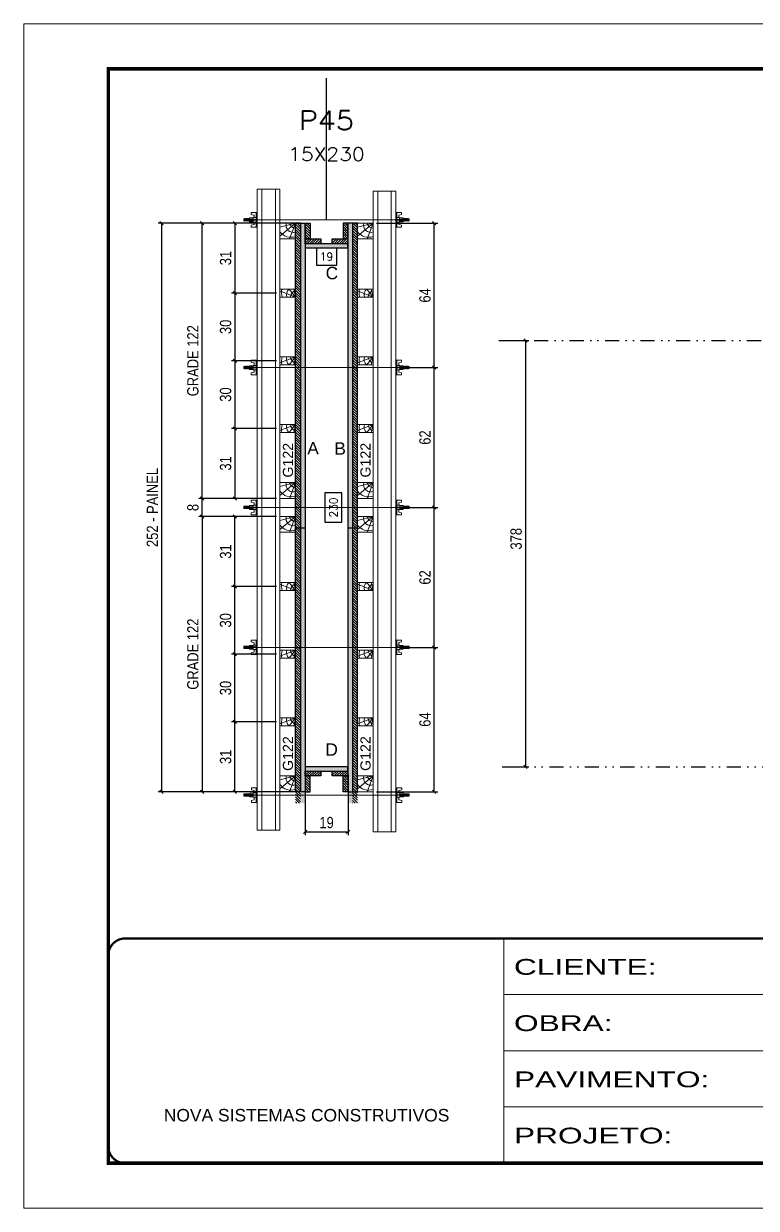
# Model space of a CAD drawing. Extents: x 2949 to 9203, y -16089 to 12527.
# Drawn here: x 2949 to 3599, y 6882 to 7932 of the extents above; entities that cross this region are included whole.
import ezdxf
from ezdxf.enums import TextEntityAlignment as Align

# ---------------------------------------------------------------- set-up
doc = ezdxf.new("R2010")
doc.units = 0
for name, pattern in [('CONTINUO', [0]), ('DASHED', [0.75, 0.5, -0.25]), ('DIVIDE2', [0.625, 0.25, -0.125, 0, -0.125, 0, -0.125]), ('HIDDEN', [0.375, 0.25, -0.125])]:
    doc.linetypes.add(name, pattern=pattern)
for name, color, linetype in [('CHAPA', 1, 'Continuous'), ('COTA', 241, 'Continuous'), ('Cota Seção (2x)', 4, 'Continuous'), ('cotas', 4, 'Continuous'), ('MEIO_PONT', 93, 'Continuous'), ('Nível', 160, 'Continuous'), ('Painéis', 200, 'Continuous'), ('SARRAFO', 251, 'Continuous'), ('Texto de Titulo', 7, 'Continuous'), ('Texto Qtd Sarr', 242, 'Continuous'), ('TEXTO_GERAL', 7, 'Continuous')]:
    doc.layers.add(name, color=color, linetype=linetype)
for name, color, linetype, lineweight in [('Folhas', 255, 'Continuous', 9), ('Hachura', 251, 'Continuous', 9), ('Madeira', 126, 'Continuous', 18), ('Perfil Metálico', 224, 'Continuous', 18), ('SARRAFO DE PRESSAO', 251, 'DASHED', 9), ('Texto Seção', 7, 'Continuous', 15)]:
    doc.layers.add(name, color=color, linetype=linetype, lineweight=lineweight)
doc.styles.add('ARIAL', font='arial.ttf')
doc.styles.add('COTA TECNICA', font='techl___.ttf', dxfattribs={"height": 10})
doc.styles.add('COTA TECNICA 2X', font='techl___.ttf', dxfattribs={"height": 10})
doc.styles.add('ROMANS', font='romans.shx')
doc.styles.add('SANSSERIF', font='sas_____.pfb')
doc.styles.add('Tecnologia', font='')
doc.styles.get('Tecnologia').set_extended_font_data('Forgotten Futurist')
doc.dimstyles.new('PAINEL', dxfattribs={"dimtxt": 10, "dimasz": 3, "dimexe": 3, "dimexo": 3, "dimgap": 3, "dimtad": 1, "dimdec": 1, "dimzin": 12, "dimdsep": 46, "dimtxsty": 'COTA TECNICA', "dimblk1": 'OBLIQUE', "dimblk2": 'OBLIQUE', "dimsah": 1, "dimcen": 0.9, "dimclrd": 4, "dimclre": 4, "dimclrt": 240, "dimadec": 1, "dimazin": 3, "dimtfac": 1, "dimtdec": 1, "dimtmove": 0, "dimatfit": 3, "dimfxl": 1, "dimtolj": 1, "dimtzin": 12, "dimarcsym": 0})
doc.dimstyles.new('SECAO PILAR', dxfattribs={"dimtxt": 10, "dimasz": 3, "dimexe": 3, "dimexo": 3, "dimgap": 3, "dimtad": 1, "dimdec": 1, "dimlfac": 0.5, "dimzin": 12, "dimdsep": 46, "dimtxsty": 'COTA TECNICA 2X', "dimblk1": 'OBLIQUE', "dimblk2": 'OBLIQUE', "dimsah": 1, "dimcen": 0.9, "dimclrd": 256, "dimclre": 256, "dimclrt": 256, "dimadec": 1, "dimazin": 3, "dimtfac": 1, "dimtdec": 1, "dimtmove": 0, "dimatfit": 3, "dimfxl": 1, "dimtolj": 1, "dimtzin": 12, "dimarcsym": 0})
doc.dimstyles.new('SECÇÃO 2', dxfattribs={"dimtxt": 7, "dimasz": 6, "dimexe": 0.18, "dimexo": 2, "dimgap": -4, "dimtad": 3, "dimdec": 1, "dimlfac": 0.5, "dimzin": 12, "dimdsep": 46, "dimtxsty": 'ROMANS', "dimblk": 'ARCHTICK', "dimcen": 0.09, "dimse1": 1, "dimse2": 1, "dimsd1": 1, "dimsd2": 1, "dimclrd": 180, "dimclre": 5, "dimclrt": 1, "dimadec": 0, "dimazin": 3, "dimtfac": 1, "dimtdec": 1, "dimtofl": 0, "dimtmove": 0, "dimatfit": 3, "dimldrblk": 'ARCHTICK', "dimfxl": 1, "dimtolj": 1, "dimtzin": 0, "dimarcsym": 0})
pattern_1 = [(135, (-19692.8203, 16879.609), (-1.12253202, -1.12253202), [])]
pattern_2 = [(135, (-19701.2203, 16744.5892), (-1.12253202, -1.12253202), [])]

# ---------------------------------------------------------------- blocks, each defined once
blk = doc.blocks.new('9999999999')
at = {"color": 30, "linetype": 'CONTINUO'}
for p, q in [((98564.6, 34230.2), (98564.6, 34429.4)), ((98564.6, 34379.6), (99584, 34379.6)), ((98564.6, 34329.8), (99488, 34329.8)), ((98564.6, 34280), (99488, 34280))]:
    blk.add_line(p, q, dxfattribs=at)
at = {"color": 30, "linetype": 'CONTINUO', "const_width": 2}
blk.add_lwpolyline([(99584, 34230.2), (99584, 34414.4, 0.414214), (99569, 34429.4), (98229, 34429.4, 0.414214), (98214, 34414.4), (98214, 34245.2, 0.414214), (98229, 34230.2), (99584, 34230.2)], format="xyb", dxfattribs=at)
at = {"layer": 'Folhas'}
blk.add_lwpolyline([(98139, 34190.2), (99624, 34190.2), (99624, 35240.2), (98139, 35240.2)], close=True, dxfattribs=at)
at = {"layer": 'Folhas', "color": 30, "const_width": 3}
blk.add_lwpolyline([(98214, 34230.2), (99584, 34230.2), (99584, 35200.2), (98214, 35200.2)], close=True, dxfattribs=at)
at = {"color": 7, "linetype": 'Continuous', "ltscale": 5, "style": 'ARIAL'}
blk.add_text('NOVA SISTEMAS CONSTRUTIVOS', height=11.059, dxfattribs=at).set_placement((98263.2, 34267.2))
at = {"layer": 'Folhas', "color": 7, "style": 'Tecnologia', "width": 1.5}
for s, p in [('CLIENTE:', (98573.7, 34397.2)), ('OBRA:', (98573.7, 34347.3)), ('PAVIMENTO:', (98573.7, 34297.5)), ('PROJETO:', (98573.7, 34247.7))]:
    blk.add_text(s, height=14, dxfattribs=at).set_placement(p)
blk = doc.blocks.new('titulo1')
at = {"layer": 'Defpoints', "color": 252, "linetype": 'HIDDEN', "ltscale": 2}
blk.add_line((0, 0), (0, 125), dxfattribs=at)
at = {"layer": 'Defpoints', "style": 'ROMANS', "oblique": 15}
blk.add_attdef('FOLHA', text='', height=10, dxfattribs=at).set_placement((0, 15.6), align=Align.MIDDLE_CENTER)
at = {"layer": 'Texto Qtd Sarr', "color": 3, "style": 'ROMANS', "oblique": 15}
for tag, height, p in [('TITULO', 17, (0, 71.4)), ('SEÇÃO', 12, (0, 41.5))]:
    blk.add_attdef(tag, text='', height=height, dxfattribs=at).set_placement(p, align=Align.MIDDLE_CENTER)
blk = doc.blocks.new('*D485')
at = {"layer": 'Cota Seção (2x)', "color": 180, "lineweight": -2, "transparency": 16777216}
for p, q in [((3226.6, 7733.5), (3208.6, 7733.5)), ((3208.6, 7733.5), (3208.6, 7718.5)), ((3226.6, 7718.5), (3226.6, 7733.5)), ((3208.6, 7718.5), (3226.6, 7718.5))]:
    blk.add_line(p, q, dxfattribs=at)
at = {"layer": 'Defpoints', "color": 0, "transparency": 16777216}
for p in [(3198.6, 7716.3), (3198.6, 7714.5), (3236.6, 7716.3)]:
    blk.add_point(p, dxfattribs=at)
at = {"layer": 'Cota Seção (2x)', "color": 1, "transparency": 16777216, "insert": (3217.6, 7726), "char_height": 7, "attachment_point": 5, "style": 'ROMANS'}
blk.add_mtext('\\A1;19', dxfattribs=at)
blk = doc.blocks.new('_ArchTick')
at = {"color": 0, "linetype": 'ByBlock', "const_width": 0.15}
blk.add_lwpolyline([(-0.5, -0.5), (0.5, 0.5)], dxfattribs=at)
blk = doc.blocks.new('_Oblique')
at = {"color": 0, "linetype": 'ByBlock', "lineweight": -2}
blk.add_line((-0.5, -0.5), (0.5, 0.5), dxfattribs=at)
blk = doc.blocks.new('*D497')
at = {"layer": 'COTA', "lineweight": -2, "transparency": 16777216}
for p, q in [((3194.9, 7755.7), (3068.3, 7755.7)), ((3071.3, 7755.7), (3071.3, 7251.6)), ((3194.9, 7251.6), (3068.3, 7251.6))]:
    blk.add_line(p, q, dxfattribs=at)
at = {"layer": 'Defpoints', "color": 0, "transparency": 16777216}
for p in [(3197.9, 7755.7), (3071.3, 7251.6), (3197.9, 7251.6)]:
    blk.add_point(p, dxfattribs=at)
at = {"layer": 'COTA', "lineweight": -2, "transparency": 16777216, "xscale": 3, "yscale": 3, "zscale": 3}
for p, rotation in [((3071.3, 7755.7), 90), ((3071.3, 7251.6), 270)]:
    blk.add_blockref('_Oblique', p, dxfattribs=dict(at, rotation=rotation))
at = {"layer": 'COTA', "transparency": 16777216, "insert": (3063.2, 7503.6), "char_height": 10, "attachment_point": 5, "rotation": 90, "style": 'COTA TECNICA 2X'}
blk.add_mtext('\\A1;252 - PAINEL', dxfattribs=at)
blk = doc.blocks.new('C')
at = {"layer": 'Hachura', "color": 0}
for p, q in [((0, 3.22), (0, -3.22)), ((0.45, 3.22), (0, 3.22)), ((0.46, 3.16), (0, 3.16)), ((0.46, 3.05), (0, 3.05)), ((0.46, 2.88), (0, 2.88)), ((0, 2.75), (0, -1.16)), ((0.46, 2.65), (0, 2.65)), ((0.46, 2.23), (0, 2.23)), ((0.46, 1.51), (0, 1.51)), ((0.39, 0.49), (0.17, 0.49)), ((0.45, -3.23), (0.45, 3.22)), ((0.45, 3.22), (2.58, 3.22)), ((1.74, 0.97), (0.45, 0.97)), ((1.45, 0.1), (0.45, 0.1)), ((1.35, 1.94), (1.35, 0.96)), ((2.58, 2.39), (1.47, 2.09)), ((1.74, -0.97), (1.74, 0.97)), ((1.74, 0.97), (1.74, 0.84)), ((1.74, 0.97), (1.74, 0.84)), ((1.74, 0.84), (3.35, 0.84)), ((3.35, 0.45), (1.74, 0.45)), ((2.58, 3.22), (2.58, 2.39)), ((3.32, 0.84), (3.32, -0.84)), ((3.35, 0.84), (3.35, -0.84)), ((3.68, 0.45), (3.35, 0.45)), ((3.84, -0.52), (3.35, 0.45)), ((3.35, 0.06), (3.67, -0.57)), ((3.68, 0.45), (4.16, -0.52)), ((3.72, 0.5), (4.25, -0.57)), ((4.37, -0.55), (3.83, 0.53)), ((4.15, 0.45), (3.93, 0.45)), ((4.42, -0.52), (3.93, 0.45)), ((4.15, 0.45), (4.26, 0.45)), ((4.26, 0.45), (4.74, -0.52)), ((4.3, 0.5), (4.83, -0.57)), ((4.95, -0.55), (4.41, 0.53)), ((4.51, 0.45), (4.84, 0.45)), ((5, -0.52), (4.51, 0.45)), ((4.84, 0.45), (5.32, -0.52)), ((4.88, 0.5), (5.41, -0.57)), ((5.53, -0.55), (4.99, 0.53)), ((5.58, -0.52), (5.09, 0.45)), ((5.42, 0.45), (5.09, 0.45)), ((5.58, -0.52), (5.09, 0.45)), ((5.42, 0.45), (5.74, -0.19)), ((5.46, 0.5), (5.74, -0.07)), ((5.74, 0.19), (5.57, 0.53)), ((5.74, 0.32), (5.68, 0.45)), ((5.68, 0.45), (5.74, 0.45)), ((5.74, 0.45), (5.9, 0.29)), ((5.74, 0.45), (5.74, -0.52)), ((5.9, -0.36), (5.9, 0.29)), ((0.45, 0), (0, 0)), ((0.46, -1.52), (0, -1.52)), ((0.46, -2.23), (0, -2.23)), ((0.46, -2.65), (0, -2.65)), ((0.46, -2.88), (0, -2.88)), ((0.46, -3.05), (0, -3.05)), ((0.46, -3.16), (0, -3.16)), ((0, -3.22), (2.57, -3.22)), ((0.08, -0.48), (0.29, -0.48)), ((0.29, -0.48), (0.4, -0.48)), ((0.45, 0), (0.45, -0.97)), ((0.45, -0.16), (1.45, -0.16)), ((0.45, -0.65), (0.45, -0.32)), ((0.45, -3.23), (0.45, -0.65)), ((0.45, -0.97), (1.74, -0.97)), ((1.35, -1.94), (1.35, -0.97)), ((2.58, -2.39), (1.47, -2.1)), ((3.35, -0.32), (1.74, -0.32)), ((3.35, -0.84), (1.74, -0.84)), ((2.58, -3.23), (2.58, -2.39)), ((3.35, -0.07), (3.58, -0.52)), ((3.35, -0.52), (3.58, -0.52)), ((3.84, -0.52), (4.16, -0.52)), ((4.42, -0.52), (4.74, -0.52)), ((4.63, -0.52), (4.74, -0.52)), ((5, -0.52), (5.32, -0.52)), ((5.58, -0.52), (5.74, -0.52)), ((5.74, -0.52), (5.9, -0.36)), ((5.74, -0.52), (5.74, -0.52))]:
    blk.add_line(p, q, dxfattribs=at)
for centre, radius, start, end in [((1.52, 1.94), 0.161, 104.7436, 180), ((1.44, -0.03), 0.129, 272.695, 87.305), ((3.81, 0.39), 0.143, 25.5688, 154.4312), ((4.39, 0.39), 0.143, 25.5688, 154.4312), ((4.97, 0.39), 0.143, 25.5688, 154.4312), ((5.55, 0.39), 0.143, 25.5688, 154.4312), ((0.17, -0.37), 0.174, 221.744, 317.8592), ((1.52, -1.94), 0.161, 180, 255.2564), ((3.71, -0.4), 0.174, 222.1408, 318.256), ((4.29, -0.4), 0.174, 222.1408, 318.256), ((4.87, -0.4), 0.174, 222.1408, 318.256), ((5.45, -0.4), 0.174, 222.1408, 318.256), ((5.61, -0.4), 0.174, 317.8592, 318.256)]:
    blk.add_arc(centre, radius, start, end, dxfattribs=at)
blk = doc.blocks.new('PONTALETE')
at = {"layer": 'Madeira'}
for q in [(2.71, 7), (7, 5.76), (7, 1.74)]:
    blk.add_line((0, 0), q, dxfattribs=at)
blk.add_lwpolyline([(0, 0), (7, 0), (7, 7), (0, 7)], close=True, dxfattribs=at)
for centre, radius, start, end in [((2.04, 0.06), 6.23, 37.2818, 109.0913), ((1.09, 0.9), 3.19, 343.603, 109.9847), ((-0.21, -0.78), 3.09, 14.6322, 86.0383)]:
    blk.add_arc(centre, radius, start, end, dxfattribs=at)
blk = doc.blocks.new('MEIO PONTALETE')
at = {"layer": 'Madeira'}
for q in [(2.71, 7), (3.5, 2.88), (3.5, 0.87)]:
    blk.add_line((0, 0), q, dxfattribs=at)
blk.add_lwpolyline([(0, 0), (3.5, 0), (3.5, 7), (0, 7)], close=True, dxfattribs=at)
for centre, radius, start, end in [((2.04, 0.06), 6.23, 76.4499, 109.0913), ((1.09, 0.9), 3.19, 40.9063, 109.9847), ((-0.21, -0.78), 3.09, 14.6322, 86.0383)]:
    blk.add_arc(centre, radius, start, end, dxfattribs=at)
blk = doc.blocks.new('*D517')
at = {"layer": 'COTA', "lineweight": -2, "transparency": 16777216}
for p, q in [((3173.2, 7755.7), (3133.3, 7755.7)), ((3136.3, 7755.7), (3136.3, 7693.7)), ((3173.2, 7693.7), (3133.3, 7693.7))]:
    blk.add_line(p, q, dxfattribs=at)
at = {"layer": 'Defpoints', "color": 0, "transparency": 16777216}
for p in [(3176.2, 7755.7), (3136.3, 7693.7), (3176.2, 7693.7)]:
    blk.add_point(p, dxfattribs=at)
at = {"layer": 'COTA', "lineweight": -2, "transparency": 16777216, "xscale": 3, "yscale": 3, "zscale": 3}
for p, rotation in [((3136.3, 7755.7), 90), ((3136.3, 7693.7), 270)]:
    blk.add_blockref('_Oblique', p, dxfattribs=dict(at, rotation=rotation))
at = {"layer": 'COTA', "transparency": 16777216, "insert": (3128.1, 7724.7), "char_height": 10, "attachment_point": 5, "rotation": 90, "style": 'COTA TECNICA 2X'}
blk.add_mtext('\\A1;31', dxfattribs=at)
blk = doc.blocks.new('*D518')
at = {"layer": 'COTA', "lineweight": -2, "transparency": 16777216}
for p, q in [((3173.2, 7693.7), (3133.3, 7693.7)), ((3136.3, 7693.7), (3136.3, 7633.7)), ((3173.2, 7633.7), (3133.3, 7633.7))]:
    blk.add_line(p, q, dxfattribs=at)
at = {"layer": 'Defpoints', "color": 0, "transparency": 16777216}
for p in [(3176.2, 7693.7), (3136.3, 7633.7), (3176.2, 7633.7)]:
    blk.add_point(p, dxfattribs=at)
at = {"layer": 'COTA', "lineweight": -2, "transparency": 16777216, "xscale": 3, "yscale": 3, "zscale": 3}
for p, rotation in [((3136.3, 7693.7), 90), ((3136.3, 7633.7), 270)]:
    blk.add_blockref('_Oblique', p, dxfattribs=dict(at, rotation=rotation))
at = {"layer": 'COTA', "transparency": 16777216, "insert": (3128.1, 7663.7), "char_height": 10, "attachment_point": 5, "rotation": 90, "style": 'COTA TECNICA 2X'}
blk.add_mtext('\\A1;30', dxfattribs=at)
blk = doc.blocks.new('*D519')
at = {"layer": 'COTA', "lineweight": -2, "transparency": 16777216}
for p, q in [((3173.2, 7633.7), (3133.3, 7633.7)), ((3136.3, 7633.7), (3136.3, 7573.7)), ((3173.2, 7573.7), (3133.3, 7573.7))]:
    blk.add_line(p, q, dxfattribs=at)
at = {"layer": 'Defpoints', "color": 0, "transparency": 16777216}
for p in [(3176.2, 7633.7), (3136.3, 7573.7), (3176.2, 7573.7)]:
    blk.add_point(p, dxfattribs=at)
at = {"layer": 'COTA', "lineweight": -2, "transparency": 16777216, "xscale": 3, "yscale": 3, "zscale": 3}
for p, rotation in [((3136.3, 7633.7), 90), ((3136.3, 7573.7), 270)]:
    blk.add_blockref('_Oblique', p, dxfattribs=dict(at, rotation=rotation))
at = {"layer": 'COTA', "transparency": 16777216, "insert": (3128.1, 7603.7), "char_height": 10, "attachment_point": 5, "rotation": 90, "style": 'COTA TECNICA 2X'}
blk.add_mtext('\\A1;30', dxfattribs=at)
blk = doc.blocks.new('*D520')
at = {"layer": 'COTA', "lineweight": -2, "transparency": 16777216}
for p, q in [((3173.2, 7573.7), (3133.3, 7573.7)), ((3136.3, 7573.7), (3136.3, 7511.7)), ((3173.2, 7511.7), (3133.3, 7511.7))]:
    blk.add_line(p, q, dxfattribs=at)
at = {"layer": 'Defpoints', "color": 0, "transparency": 16777216}
for p in [(3176.2, 7573.7), (3136.3, 7511.7), (3176.2, 7511.7)]:
    blk.add_point(p, dxfattribs=at)
at = {"layer": 'COTA', "lineweight": -2, "transparency": 16777216, "xscale": 3, "yscale": 3, "zscale": 3}
for p, rotation in [((3136.3, 7573.7), 90), ((3136.3, 7511.7), 270)]:
    blk.add_blockref('_Oblique', p, dxfattribs=dict(at, rotation=rotation))
at = {"layer": 'COTA', "transparency": 16777216, "insert": (3128.1, 7542.7), "char_height": 10, "attachment_point": 5, "rotation": 90, "style": 'COTA TECNICA 2X'}
blk.add_mtext('\\A1;31', dxfattribs=at)
blk = doc.blocks.new('*D521')
at = {"layer": 'COTA', "lineweight": -2, "transparency": 16777216}
for p, q in [((3173.2, 7755.7), (3104.2, 7755.7)), ((3107.2, 7511.7), (3107.2, 7755.7)), ((3173.2, 7511.7), (3104.2, 7511.7))]:
    blk.add_line(p, q, dxfattribs=at)
at = {"layer": 'Defpoints', "color": 0, "transparency": 16777216}
for p in [(3107.2, 7755.7), (3176.2, 7755.7), (3176.2, 7511.7)]:
    blk.add_point(p, dxfattribs=at)
at = {"layer": 'COTA', "lineweight": -2, "transparency": 16777216, "xscale": 3, "yscale": 3, "zscale": 3}
for p, rotation in [((3107.2, 7755.7), 90), ((3107.2, 7511.7), 270)]:
    blk.add_blockref('_Oblique', p, dxfattribs=dict(at, rotation=rotation))
at = {"layer": 'COTA', "transparency": 16777216, "insert": (3099.1, 7633.7), "char_height": 10, "attachment_point": 5, "rotation": 90, "style": 'COTA TECNICA 2X'}
blk.add_mtext('\\A1;GRADE 122', dxfattribs=at)
blk = doc.blocks.new('*D498')
at = {"layer": 'COTA', "lineweight": -2, "transparency": 16777216}
for p, q in [((3173.2, 7313.6), (3133.3, 7313.6)), ((3136.3, 7251.6), (3136.3, 7313.6)), ((3173.2, 7251.6), (3133.3, 7251.6))]:
    blk.add_line(p, q, dxfattribs=at)
at = {"layer": 'Defpoints', "color": 0, "transparency": 16777216}
for p in [(3136.3, 7313.6), (3176.2, 7313.6), (3176.2, 7251.6)]:
    blk.add_point(p, dxfattribs=at)
at = {"layer": 'COTA', "lineweight": -2, "transparency": 16777216, "xscale": 3, "yscale": 3, "zscale": 3}
for p, rotation in [((3136.3, 7313.6), 90), ((3136.3, 7251.6), 270)]:
    blk.add_blockref('_Oblique', p, dxfattribs=dict(at, rotation=rotation))
at = {"layer": 'COTA', "transparency": 16777216, "insert": (3128.1, 7282.6), "char_height": 10, "attachment_point": 5, "rotation": 90, "style": 'COTA TECNICA 2X'}
blk.add_mtext('\\A1;31', dxfattribs=at)
blk = doc.blocks.new('*D499')
at = {"layer": 'COTA', "lineweight": -2, "transparency": 16777216}
for p, q in [((3173.2, 7373.6), (3133.3, 7373.6)), ((3136.3, 7313.6), (3136.3, 7373.6)), ((3173.2, 7313.6), (3133.3, 7313.6))]:
    blk.add_line(p, q, dxfattribs=at)
at = {"layer": 'Defpoints', "color": 0, "transparency": 16777216}
for p in [(3136.3, 7373.6), (3176.2, 7373.6), (3176.2, 7313.6)]:
    blk.add_point(p, dxfattribs=at)
at = {"layer": 'COTA', "lineweight": -2, "transparency": 16777216, "xscale": 3, "yscale": 3, "zscale": 3}
for p, rotation in [((3136.3, 7373.6), 90), ((3136.3, 7313.6), 270)]:
    blk.add_blockref('_Oblique', p, dxfattribs=dict(at, rotation=rotation))
at = {"layer": 'COTA', "transparency": 16777216, "insert": (3128.1, 7343.6), "char_height": 10, "attachment_point": 5, "rotation": 90, "style": 'COTA TECNICA 2X'}
blk.add_mtext('\\A1;30', dxfattribs=at)
blk = doc.blocks.new('*D500')
at = {"layer": 'COTA', "lineweight": -2, "transparency": 16777216}
for p, q in [((3173.2, 7433.6), (3133.3, 7433.6)), ((3136.3, 7373.6), (3136.3, 7433.6)), ((3173.2, 7373.6), (3133.3, 7373.6))]:
    blk.add_line(p, q, dxfattribs=at)
at = {"layer": 'Defpoints', "color": 0, "transparency": 16777216}
for p in [(3136.3, 7433.6), (3176.2, 7433.6), (3176.2, 7373.6)]:
    blk.add_point(p, dxfattribs=at)
at = {"layer": 'COTA', "lineweight": -2, "transparency": 16777216, "xscale": 3, "yscale": 3, "zscale": 3}
for p, rotation in [((3136.3, 7433.6), 90), ((3136.3, 7373.6), 270)]:
    blk.add_blockref('_Oblique', p, dxfattribs=dict(at, rotation=rotation))
at = {"layer": 'COTA', "transparency": 16777216, "insert": (3128.1, 7403.6), "char_height": 10, "attachment_point": 5, "rotation": 90, "style": 'COTA TECNICA 2X'}
blk.add_mtext('\\A1;30', dxfattribs=at)
blk = doc.blocks.new('*D501')
at = {"layer": 'COTA', "lineweight": -2, "transparency": 16777216}
for p, q in [((3173.2, 7495.6), (3133.3, 7495.6)), ((3136.3, 7433.6), (3136.3, 7495.6)), ((3173.2, 7433.6), (3133.3, 7433.6))]:
    blk.add_line(p, q, dxfattribs=at)
at = {"layer": 'Defpoints', "color": 0, "transparency": 16777216}
for p in [(3136.3, 7495.6), (3176.2, 7495.6), (3176.2, 7433.6)]:
    blk.add_point(p, dxfattribs=at)
at = {"layer": 'COTA', "lineweight": -2, "transparency": 16777216, "xscale": 3, "yscale": 3, "zscale": 3}
for p, rotation in [((3136.3, 7495.6), 90), ((3136.3, 7433.6), 270)]:
    blk.add_blockref('_Oblique', p, dxfattribs=dict(at, rotation=rotation))
at = {"layer": 'COTA', "transparency": 16777216, "insert": (3128.1, 7464.6), "char_height": 10, "attachment_point": 5, "rotation": 90, "style": 'COTA TECNICA 2X'}
blk.add_mtext('\\A1;31', dxfattribs=at)
blk = doc.blocks.new('*D502')
at = {"layer": 'COTA', "lineweight": -2, "transparency": 16777216}
for p, q in [((3173.2, 7495.6), (3104.2, 7495.6)), ((3107.2, 7495.6), (3107.2, 7251.6)), ((3173.2, 7251.6), (3104.2, 7251.6))]:
    blk.add_line(p, q, dxfattribs=at)
at = {"layer": 'Defpoints', "color": 0, "transparency": 16777216}
for p in [(3176.2, 7495.6), (3107.2, 7251.6), (3176.2, 7251.6)]:
    blk.add_point(p, dxfattribs=at)
at = {"layer": 'COTA', "lineweight": -2, "transparency": 16777216, "xscale": 3, "yscale": 3, "zscale": 3}
for p, rotation in [((3107.2, 7495.6), 90), ((3107.2, 7251.6), 270)]:
    blk.add_blockref('_Oblique', p, dxfattribs=dict(at, rotation=rotation))
at = {"layer": 'COTA', "transparency": 16777216, "insert": (3099.1, 7373.6), "char_height": 10, "attachment_point": 5, "rotation": 90, "style": 'COTA TECNICA 2X'}
blk.add_mtext('\\A1;GRADE 122', dxfattribs=at)
blk = doc.blocks.new('*D522')
at = {"layer": 'COTA', "lineweight": -2, "transparency": 16777216}
for p, q in [((3173.2, 7511.7), (3104.2, 7511.7)), ((3107.2, 7495.6), (3107.2, 7511.7)), ((3173.2, 7495.6), (3104.2, 7495.6))]:
    blk.add_line(p, q, dxfattribs=at)
at = {"layer": 'Defpoints', "color": 0, "transparency": 16777216}
for p in [(3107.2, 7511.7), (3176.2, 7511.7), (3176.2, 7495.6)]:
    blk.add_point(p, dxfattribs=at)
at = {"layer": 'COTA', "lineweight": -2, "transparency": 16777216, "xscale": 3, "yscale": 3, "zscale": 3}
for p, rotation in [((3107.2, 7511.7), 90), ((3107.2, 7495.6), 270)]:
    blk.add_blockref('_Oblique', p, dxfattribs=dict(at, rotation=rotation))
at = {"layer": 'COTA', "transparency": 16777216, "insert": (3099.1, 7503.6), "char_height": 10, "attachment_point": 5, "rotation": 90, "style": 'COTA TECNICA 2X'}
blk.add_mtext('\\A1;8', dxfattribs=at)
blk = doc.blocks.new('*D523')
at = {"layer": 'COTA', "lineweight": -2, "transparency": 16777216}
for p, q in [((3288.6, 7379.6), (3316.1, 7379.6)), ((3313.1, 7251.6), (3313.1, 7379.6)), ((3262, 7251.6), (3316.1, 7251.6))]:
    blk.add_line(p, q, dxfattribs=at)
at = {"layer": 'Defpoints', "color": 0, "transparency": 16777216}
for p in [(3285.6, 7379.6), (3313.1, 7379.6), (3259, 7251.6)]:
    blk.add_point(p, dxfattribs=at)
at = {"layer": 'COTA', "lineweight": -2, "transparency": 16777216, "xscale": 3, "yscale": 3, "zscale": 3}
for p, rotation in [((3313.1, 7379.6), 90), ((3313.1, 7251.6), 270)]:
    blk.add_blockref('_Oblique', p, dxfattribs=dict(at, rotation=rotation))
at = {"layer": 'COTA', "transparency": 16777216, "insert": (3304.9, 7315.6), "char_height": 10, "attachment_point": 5, "rotation": 90, "style": 'COTA TECNICA 2X'}
blk.add_mtext('\\A1;64', dxfattribs=at)
blk = doc.blocks.new('*D524')
at = {"layer": 'COTA', "lineweight": -2, "transparency": 16777216}
for p, q in [((3281.9, 7503.6), (3316.1, 7503.6)), ((3313.1, 7379.6), (3313.1, 7503.6)), ((3288.6, 7379.6), (3316.1, 7379.6))]:
    blk.add_line(p, q, dxfattribs=at)
at = {"layer": 'Defpoints', "color": 0, "transparency": 16777216}
for p in [(3278.9, 7503.6), (3313.1, 7503.6), (3285.6, 7379.6)]:
    blk.add_point(p, dxfattribs=at)
at = {"layer": 'COTA', "lineweight": -2, "transparency": 16777216, "xscale": 3, "yscale": 3, "zscale": 3}
for p, rotation in [((3313.1, 7503.6), 90), ((3313.1, 7379.6), 270)]:
    blk.add_blockref('_Oblique', p, dxfattribs=dict(at, rotation=rotation))
at = {"layer": 'COTA', "transparency": 16777216, "insert": (3304.9, 7441.6), "char_height": 10, "attachment_point": 5, "rotation": 90, "style": 'COTA TECNICA 2X'}
blk.add_mtext('\\A1;62', dxfattribs=at)
blk = doc.blocks.new('*D525')
at = {"layer": 'COTA', "lineweight": -2, "transparency": 16777216}
for p, q in [((3281.9, 7627.6), (3316.1, 7627.6)), ((3313.1, 7503.6), (3313.1, 7627.6)), ((3281.9, 7503.6), (3316.1, 7503.6))]:
    blk.add_line(p, q, dxfattribs=at)
at = {"layer": 'Defpoints', "color": 0, "transparency": 16777216}
for p in [(3278.9, 7627.6), (3313.1, 7627.6), (3278.9, 7503.6)]:
    blk.add_point(p, dxfattribs=at)
at = {"layer": 'COTA', "lineweight": -2, "transparency": 16777216, "xscale": 3, "yscale": 3, "zscale": 3}
for p, rotation in [((3313.1, 7627.6), 90), ((3313.1, 7503.6), 270)]:
    blk.add_blockref('_Oblique', p, dxfattribs=dict(at, rotation=rotation))
at = {"layer": 'COTA', "transparency": 16777216, "insert": (3304.9, 7565.6), "char_height": 10, "attachment_point": 5, "rotation": 90, "style": 'COTA TECNICA 2X'}
blk.add_mtext('\\A1;62', dxfattribs=at)
blk = doc.blocks.new('*D526')
at = {"layer": 'COTA', "lineweight": -2, "transparency": 16777216}
for p, q in [((3262, 7755.7), (3316.1, 7755.7)), ((3313.1, 7627.6), (3313.1, 7755.7)), ((3281.9, 7627.6), (3316.1, 7627.6))]:
    blk.add_line(p, q, dxfattribs=at)
at = {"layer": 'Defpoints', "color": 0, "transparency": 16777216}
for p in [(3259, 7755.7), (3313.1, 7755.7), (3278.9, 7627.6)]:
    blk.add_point(p, dxfattribs=at)
at = {"layer": 'COTA', "lineweight": -2, "transparency": 16777216, "xscale": 3, "yscale": 3, "zscale": 3}
for p, rotation in [((3313.1, 7755.7), 90), ((3313.1, 7627.6), 270)]:
    blk.add_blockref('_Oblique', p, dxfattribs=dict(at, rotation=rotation))
at = {"layer": 'COTA', "transparency": 16777216, "insert": (3304.9, 7691.6), "char_height": 10, "attachment_point": 5, "rotation": 90, "style": 'COTA TECNICA 2X'}
blk.add_mtext('\\A1;64', dxfattribs=at)
blk = doc.blocks.new('*D527')
at = {"layer": 'COTA', "lineweight": -2, "transparency": 16777216}
for p, q in [((3198.6, 7267), (3198.6, 7213.2)), ((3236.6, 7267), (3236.6, 7213.2)), ((3198.6, 7216.2), (3236.6, 7216.2))]:
    blk.add_line(p, q, dxfattribs=at)
at = {"layer": 'Defpoints', "color": 0, "transparency": 16777216}
for p in [(3198.6, 7270), (3236.6, 7270), (3236.6, 7216.2)]:
    blk.add_point(p, dxfattribs=at)
at = {"layer": 'COTA', "lineweight": -2, "transparency": 16777216, "xscale": 3, "yscale": 3, "zscale": 3, "rotation": 180}
blk.add_blockref('_Oblique', (3198.6, 7216.2), dxfattribs=at)
at = {"layer": 'COTA', "lineweight": -2, "transparency": 16777216, "xscale": 3, "yscale": 3, "zscale": 3}
blk.add_blockref('_Oblique', (3236.6, 7216.2), dxfattribs=at)
at = {"layer": 'COTA', "transparency": 16777216, "insert": (3217.6, 7224.3), "char_height": 10, "attachment_point": 5, "style": 'COTA TECNICA 2X'}
blk.add_mtext('\\A1;19', dxfattribs=at)
blk = doc.blocks.new('*D528')
at = {"layer": 'cotas', "color": 4, "linetype": 'ByBlock', "lineweight": -2, "transparency": 16777216}
for p, q in [((3373.2, 7651.7), (3396.9, 7651.7)), ((3393.9, 7651.7), (3393.9, 7273.7)), ((3373.2, 7273.7), (3396.9, 7273.7))]:
    blk.add_line(p, q, dxfattribs=at)
at = {"layer": 'Defpoints', "color": 0, "linetype": 'ByBlock', "transparency": 16777216}
for p in [(3370.2, 7651.7), (3370.2, 7273.7), (3393.9, 7273.7)]:
    blk.add_point(p, dxfattribs=at)
at = {"layer": 'cotas', "color": 4, "linetype": 'ByBlock', "lineweight": -2, "transparency": 16777216, "xscale": 3, "yscale": 3, "zscale": 3}
for p, rotation in [((3393.9, 7651.7), 90), ((3393.9, 7273.7), 270)]:
    blk.add_blockref('_Oblique', p, dxfattribs=dict(at, rotation=rotation))
at = {"layer": 'cotas', "color": 240, "linetype": 'ByBlock', "transparency": 16777216, "insert": (3385.7, 7475.9), "char_height": 10, "attachment_point": 5, "rotation": 90, "style": 'COTA TECNICA'}
blk.add_mtext('\\A1;378', dxfattribs=at)
blk = doc.blocks.new('*D2945')
at = {"layer": 'Cota Seção (2x)', "color": 180, "lineweight": -2, "transparency": 16777216}
for p, q in [((3231.2, 7516.6), (3216.2, 7516.6)), ((3216.2, 7516.6), (3216.2, 7490.6)), ((3231.2, 7490.6), (3231.2, 7516.6)), ((3216.2, 7490.6), (3231.2, 7490.6))]:
    blk.add_line(p, q, dxfattribs=at)
at = {"layer": 'Defpoints', "color": 0, "transparency": 16777216}
for p in [(3235.2, 7733.7), (3236.6, 7733.7), (3236.6, 7273.6)]:
    blk.add_point(p, dxfattribs=at)
at = {"layer": 'Cota Seção (2x)', "color": 1, "transparency": 16777216, "insert": (3223.7, 7503.6), "char_height": 7, "attachment_point": 5, "rotation": 90, "style": 'ROMANS'}
blk.add_mtext('\\A1;230', dxfattribs=at)

msp = doc.modelspace()

# ---------------------------------------------------------------- hatches: boundary and pattern name
at = {"layer": 'Hachura'}
h = msp.add_hatch(dxfattribs=at)
h.set_pattern_fill('ANSI31', color=256, scale=0.5, angle=450, style=0)
h.set_pattern_definition(pattern_2)
h.paths.add_polyline_path([(3190.19, 7755.66), (3194.59, 7755.66), (3194.59, 7241.64), (3190.19, 7241.64)])
h = msp.add_hatch(color=256, dxfattribs=at)
h.dxf.hatch_style = 1
h.paths.add_polyline_path([(3198.59, 7241.64), (3194.59, 7241.64), (3194.59, 7755.66), (3198.59, 7755.66)])
h = msp.add_hatch(dxfattribs=at)
h.set_pattern_fill('ANSI31', color=256, scale=0.5, angle=450, style=0)
h.set_pattern_definition(pattern_1)
h.paths.add_polyline_path([(3198.59, 7741.66), (3202.99, 7741.66), (3202.99, 7755.66), (3198.59, 7755.66)])
h = msp.add_hatch(dxfattribs=at)
h.set_pattern_fill('ANSI31', color=256, scale=0.5, angle=450, style=0)
h.set_pattern_definition(pattern_1)
h.paths.add_polyline_path([(3236.59, 7741.66), (3232.19, 7741.66), (3232.19, 7755.66), (3236.59, 7755.66)])
h = msp.add_hatch(color=256, dxfattribs=at)
h.dxf.hatch_style = 1
h.paths.add_polyline_path([(3236.59, 7241.64), (3240.59, 7241.64), (3240.59, 7755.66), (3236.59, 7755.66)])
h = msp.add_hatch(dxfattribs=at)
h.set_pattern_fill('ANSI31', color=256, scale=0.5, angle=450, style=0)
h.set_pattern_definition(pattern_2)
h.paths.add_polyline_path([(3244.99, 7755.66), (3240.59, 7755.66), (3240.59, 7241.64), (3244.99, 7241.64)])
h = msp.add_hatch(dxfattribs=at)
h.set_pattern_fill('ANSI31', color=256, scale=0.5, angle=540, style=0)
h.set_pattern_definition([(225, (-6290.364, -15187.751), (1.12253202, -1.12253202), [])])
h.paths.add_polyline_path([(3198.59, 7741.66), (3198.59, 7737.26), (3212.59, 7737.26), (3212.59, 7741.66)])
h = msp.add_hatch(dxfattribs=at)
h.set_pattern_fill('ANSI31', color=256, scale=0.5, angle=540, style=0)
h.set_pattern_definition([(225, (-6266.364, -15187.751), (1.12253202, -1.12253202), [])])
h.paths.add_polyline_path([(3222.59, 7741.66), (3222.59, 7737.26), (3236.59, 7737.26), (3236.59, 7741.66)])
h = msp.add_hatch(color=256, dxfattribs=at)
h.dxf.hatch_style = 1
h.paths.add_polyline_path([(3198.59, 7737.26), (3198.59, 7733.66), (3236.59, 7733.66), (3236.59, 7737.26)])
h = msp.add_hatch(color=256, dxfattribs=at)
h.dxf.hatch_style = 1
h.paths.add_polyline_path([(3198.59, 7273.64), (3198.59, 7270.04), (3236.59, 7270.04), (3236.59, 7273.64)])
h = msp.add_hatch(dxfattribs=at)
h.set_pattern_fill('ANSI31', color=256, scale=0.5, angle=540, style=0)
h.set_pattern_definition([(225, (-6290.364, -15659.3708), (1.12253202, -1.12253202), [])])
h.paths.add_polyline_path([(3198.59, 7270.04), (3198.59, 7265.64), (3212.59, 7265.64), (3212.59, 7270.04)])
h = msp.add_hatch(dxfattribs=at)
h.set_pattern_fill('ANSI31', color=256, scale=0.5, angle=540, style=0)
h.set_pattern_definition([(225, (-6266.364, -15659.3708), (1.12253202, -1.12253202), [])])
h.paths.add_polyline_path([(3222.59, 7270.04), (3222.59, 7265.64), (3236.59, 7265.64), (3236.59, 7270.04)])
h = msp.add_hatch(dxfattribs=at)
h.set_pattern_fill('ANSI31', color=256, scale=0.5, angle=450, style=0)
h.set_pattern_definition([(135, (-19692.8203, 16754.5892), (-1.12253202, -1.12253202), [])])
h.paths.add_polyline_path([(3198.59, 7265.64), (3202.99, 7265.64), (3202.99, 7251.64), (3198.59, 7251.64)])
h = msp.add_hatch(dxfattribs=at)
h.set_pattern_fill('ANSI31', color=256, scale=0.5, angle=450, style=0)
h.set_pattern_definition([(135, (-19692.8203, 16754.5892), (-1.12253202, -1.12253202), [])])
h.paths.add_polyline_path([(3236.59, 7265.64), (3232.19, 7265.64), (3232.19, 7251.64), (3236.59, 7251.64)])

# ---------------------------------------------------------------- linework, layer by layer
at = {"layer": 'CHAPA'}
for points in [[(3198.59, 7251.64), (3190.19, 7251.64), (3190.19, 7755.66), (3198.59, 7755.66)], [(3236.59, 7251.64), (3244.99, 7251.64), (3244.99, 7755.66), (3236.59, 7755.66)], [(3198.59, 7737.26), (3198.59, 7733.66), (3236.59, 7733.66), (3236.59, 7737.26)], [(3198.59, 7273.64), (3198.59, 7270.04), (3236.59, 7270.04), (3236.59, 7273.64)]]:
    msp.add_lwpolyline(points, close=True, dxfattribs=at)
at = {"layer": 'COTA', "linetype": 'ByBlock'}
for p, q in [((3194.59, 7755.66), (3194.59, 7251.64)), ((3240.59, 7755.66), (3240.59, 7251.64))]:
    msp.add_line(p, q, dxfattribs=at)
at = {"layer": 'Hachura'}
for p, q in [((3145.2, 7758.57), (3285.92, 7758.58)), ((3145.21, 7627.64), (3285.93, 7627.65)), ((3145.22, 7503.64), (3285.93, 7503.65)), ((3145.22, 7379.64), (3285.94, 7379.65)), ((3145.32, 7248.71), (3286.04, 7248.72))]:
    msp.add_line(p, q, dxfattribs=at)
at = {"layer": 'Madeira'}
for points in [[(3176.19, 7511.66), (3190.19, 7511.66), (3190.19, 7755.66), (3176.19, 7755.66)], [(3244.99, 7511.66), (3258.99, 7511.66), (3258.99, 7755.66), (3244.99, 7755.66)], [(3176.19, 7251.64), (3190.19, 7251.64), (3190.19, 7495.64), (3176.19, 7495.64)], [(3244.99, 7251.64), (3258.99, 7251.64), (3258.99, 7495.64), (3244.99, 7495.64)]]:
    msp.add_lwpolyline(points, close=True, dxfattribs=at)
at = {"layer": 'Nível', "color": 4, "linetype": 'DIVIDE2', "ltscale": 50}
for p, q in [((3370.19, 7651.72), (4380.53, 7651.72)), ((3383.69, 7273.72), (4394.03, 7273.72))]:
    msp.add_line(p, q, dxfattribs=at)
at = {"layer": 'Painéis'}
for p, q in [((3190, 7485.64), (3198.59, 7485.64)), ((3236.4, 7485.64), (3244.99, 7485.64))]:
    msp.add_line(p, q, dxfattribs=at)
at = {"layer": 'Perfil Metálico'}
for p, q in [((3156.19, 7785.71), (3156.19, 7217.71)), ((3156.19, 7785.71), (3176.19, 7785.71)), ((3160.19, 7217.71), (3160.19, 7785.71)), ((3172.19, 7217.71), (3172.19, 7785.71)), ((3176.19, 7785.71), (3176.19, 7217.71)), ((3258.99, 7784.12), (3258.99, 7216.12)), ((3258.99, 7784.12), (3278.99, 7784.12)), ((3262.99, 7216.12), (3262.99, 7784.12)), ((3274.99, 7216.12), (3274.99, 7784.12)), ((3278.99, 7784.12), (3278.99, 7216.12)), ((3156.19, 7217.71), (3176.19, 7217.71)), ((3258.99, 7216.12), (3278.99, 7216.12))]:
    msp.add_line(p, q, dxfattribs=at)
at = {"layer": 'SARRAFO'}
for points in [[(3202.99, 7755.66), (3202.99, 7741.66), (3198.59, 7741.66), (3198.59, 7755.66)], [(3202.99, 7755.66), (3202.99, 7741.66), (3198.59, 7741.66), (3198.59, 7755.66)], [(3232.19, 7755.66), (3232.19, 7741.66), (3236.59, 7741.66), (3236.59, 7755.66)], [(3232.19, 7755.66), (3232.19, 7741.66), (3236.59, 7741.66), (3236.59, 7755.66)], [(3212.59, 7737.26), (3198.59, 7737.26), (3198.59, 7741.66), (3212.59, 7741.66)], [(3212.59, 7737.26), (3198.59, 7737.26), (3198.59, 7741.66), (3212.59, 7741.66)], [(3236.59, 7737.26), (3222.59, 7737.26), (3222.59, 7741.66), (3236.59, 7741.66)], [(3236.59, 7737.26), (3222.59, 7737.26), (3222.59, 7741.66), (3236.59, 7741.66)], [(3212.59, 7265.64), (3198.59, 7265.64), (3198.59, 7270.04), (3212.59, 7270.04)], [(3212.59, 7265.64), (3198.59, 7265.64), (3198.59, 7270.04), (3212.59, 7270.04)], [(3236.59, 7265.64), (3222.59, 7265.64), (3222.59, 7270.04), (3236.59, 7270.04)], [(3236.59, 7265.64), (3222.59, 7265.64), (3222.59, 7270.04), (3236.59, 7270.04)], [(3202.99, 7251.64), (3202.99, 7265.64), (3198.59, 7265.64), (3198.59, 7251.64)], [(3202.99, 7251.64), (3202.99, 7265.64), (3198.59, 7265.64), (3198.59, 7251.64)], [(3232.19, 7251.64), (3232.19, 7265.64), (3236.59, 7265.64), (3236.59, 7251.64)], [(3232.19, 7251.64), (3232.19, 7265.64), (3236.59, 7265.64), (3236.59, 7251.64)]]:
    msp.add_lwpolyline(points, close=True, dxfattribs=at)

# ---------------------------------------------------------------- block references
at = {"layer": 'Hachura', "linetype": 'Continuous', "yscale": 2, "zscale": 2, "rotation": 180}
for p, xscale in [((3156, 7758.57), 2), ((3278.92, 7758.57), -2), ((3156.01, 7627.64), 2), ((3278.93, 7627.64), -2), ((3156.02, 7503.64), 2), ((3278.93, 7503.64), -2), ((3156.02, 7379.64), 2), ((3278.94, 7379.64), -2), ((3156.12, 7248.71), 2), ((3279.04, 7248.71), -2)]:
    msp.add_blockref('C', p, dxfattribs=dict(at, xscale=xscale))
at = {"layer": 'MEIO_PONT'}
for name, p, xscale, yscale, zscale, rotation in [('PONTALETE', (3190.19, 7755.66), 2, 2, 2, 180), ('PONTALETE', (3258.99, 7755.66), 2, 2, 2, 180), ('MEIO PONTALETE', (3190.19, 7690.16), 1.999999997962732, 1.999999997962732, 1.999999997962732, 90), ('MEIO PONTALETE', (3258.99, 7690.16), 1.999999997962732, 1.999999997962732, 1.999999997962732, 90), ('MEIO PONTALETE', (3190.19, 7637.16), -1.999999997962732, 1.999999997962732, 1.999999997962732, 90), ('MEIO PONTALETE', (3258.99, 7637.16), -1.999999997962732, 1.999999997962732, 1.999999997962732, 90), ('MEIO PONTALETE', (3190.19, 7577.16), -1.999999997962732, 1.999999997962732, 1.999999997962732, 90), ('MEIO PONTALETE', (3258.99, 7577.16), -1.999999997962732, 1.999999997962732, 1.999999997962732, 90), ('PONTALETE', (3190.19, 7525.66), 2, 2, 2, 180), ('PONTALETE', (3258.99, 7525.66), 2, 2, 2, 180), ('PONTALETE', (3190.19, 7495.64), 2, 2, 2, 180), ('PONTALETE', (3258.99, 7495.64), 2, 2, 2, 180), ('MEIO PONTALETE', (3190.19, 7430.14), 1.999999997962732, 1.999999997962732, 1.999999997962732, 90), ('MEIO PONTALETE', (3258.99, 7430.14), 1.999999997962732, 1.999999997962732, 1.999999997962732, 90), ('MEIO PONTALETE', (3190.19, 7377.14), -1.999999997962732, 1.999999997962732, 1.999999997962732, 90), ('MEIO PONTALETE', (3258.99, 7377.14), -1.999999997962732, 1.999999997962732, 1.999999997962732, 90), ('MEIO PONTALETE', (3190.19, 7317.14), -1.999999997962732, 1.999999997962732, 1.999999997962732, 90), ('MEIO PONTALETE', (3258.99, 7317.14), -1.999999997962732, 1.999999997962732, 1.999999997962732, 90), ('PONTALETE', (3190.19, 7265.64), 2, 2, 2, 180), ('PONTALETE', (3258.99, 7265.64), 2, 2, 2, 180)]:
    msp.add_blockref(name, p, dxfattribs=dict(at, xscale=xscale, yscale=yscale, zscale=zscale, rotation=rotation))
at = {"layer": 'SARRAFO DE PRESSAO', "color": 6, "linetype": 'ByBlock'}
msp.add_blockref('9999999999', (-95189.94, -27307.77), dxfattribs=at)
at = {"layer": 'Texto Seção'}
ref = msp.add_blockref('titulo1', (3217.44, 7759.29), dxfattribs=at)
ref.add_attrib('TITULO', 'P45', dxfattribs={"layer": 'Texto de Titulo', "color": 7, "height": 17, "style": 'ROMANS', "width": 1.1}).set_placement((3217.44, 7846.79), align=Align.MIDDLE_CENTER)
ref.add_attrib('SEÇÃO', '15X230', dxfattribs={"layer": 'Texto de Titulo', "color": 7, "height": 12, "style": 'ROMANS', "width": 1.1}).set_placement((3217.44, 7816.79), align=Align.MIDDLE_CENTER)

# ---------------------------------------------------------------- texts
at = {"layer": 'Texto Seção', "color": 0, "linetype": 'Continuous', "style": 'SANSSERIF'}
for p in [(3183.33, 7530.13), (3252.13, 7530.13), (3183.33, 7270.11), (3252.13, 7270.11)]:
    msp.add_text('G122', height=9, rotation=90, dxfattribs=at).set_placement(p, align=Align.MIDDLE_LEFT)
at = {"layer": 'TEXTO_GERAL', "style": 'ARIAL'}
for s, p in [('C', (3222.31, 7711.4)), ('A', (3205.6, 7556.16)), ('B', (3229.61, 7555.9)), ('D', (3222.1, 7289.05))]:
    msp.add_text(s, height=11, dxfattribs=at).set_placement(p, align=Align.MIDDLE_CENTER)

# ---------------------------------------------------------------- dimensions: what is measured, and where the dimension line sits
at = {"layer": 'COTA'}
for base, p1, p2, angle, text, picture, middle in [((3071.27, 7251.64), (3197.92, 7755.66), (3197.92, 7251.64), 90, '<> - PAINEL', '*D497', (3063.16, 7503.65)), ((3107.19, 7755.66), (3176.19, 7511.66), (3176.19, 7755.66), 90, 'GRADE <>', '*D521', (3099.09, 7633.66)), ((3107.19, 7251.64), (3176.19, 7495.64), (3176.19, 7251.64), 270, 'GRADE <>', '*D502', (3099.09, 7373.64))]:
    dim = msp.add_linear_dim(base=base, p1=p1, p2=p2, angle=angle, text=text, dimstyle='SECAO PILAR', dxfattribs=at)
    dim.commit()
    dim.dimension.update_dxf_attribs({"geometry": picture, "text_midpoint": middle})
for base, p1, p2, angle, picture, middle in [((3136.31, 7693.66), (3176.19, 7755.66), (3176.19, 7693.66), 90, '*D517', (3128.09, 7724.66)), ((3313.05, 7755.66), (3278.93, 7627.64), (3258.99, 7755.66), 90, '*D526', (3304.95, 7691.65)), ((3136.31, 7633.66), (3176.19, 7693.66), (3176.19, 7633.66), 90, '*D518', (3128.09, 7663.66)), ((3136.31, 7573.66), (3176.19, 7633.66), (3176.19, 7573.66), 90, '*D519', (3128.09, 7603.66)), ((3313.05, 7627.64), (3278.93, 7503.64), (3278.93, 7627.64), 90, '*D525', (3304.95, 7565.64)), ((3136.31, 7511.66), (3176.19, 7573.66), (3176.19, 7511.66), 90, '*D520', (3128.09, 7542.66)), ((3107.19, 7511.66), (3176.19, 7495.64), (3176.19, 7511.66), 90, '*D522', (3099.09, 7503.65)), ((3136.31, 7495.64), (3176.19, 7433.64), (3176.19, 7495.64), 270, '*D501', (3128.09, 7464.64)), ((3313.05, 7503.64), (3285.58, 7379.64), (3278.93, 7503.64), 90, '*D524', (3304.95, 7441.64)), ((3136.31, 7433.64), (3176.19, 7373.64), (3176.19, 7433.64), 270, '*D500', (3128.09, 7403.64)), ((3136.31, 7373.64), (3176.19, 7313.64), (3176.19, 7373.64), 270, '*D499', (3128.09, 7343.64)), ((3313.05, 7379.64), (3259.03, 7251.64), (3285.58, 7379.64), 90, '*D523', (3304.95, 7315.64)), ((3136.31, 7313.64), (3176.19, 7251.64), (3176.19, 7313.64), 270, '*D498', (3128.09, 7282.64))]:
    dim = msp.add_linear_dim(base=base, p1=p1, p2=p2, angle=angle, dimstyle='SECAO PILAR', dxfattribs=at)
    dim.commit()
    dim.dimension.update_dxf_attribs({"geometry": picture, "text_midpoint": middle})
dim = msp.add_linear_dim(base=(3236.59, 7216.18), p1=(3198.59, 7270.04), p2=(3236.59, 7270.04), dimstyle='SECAO PILAR', dxfattribs=at)
dim.commit()
dim.dimension.update_dxf_attribs({"geometry": '*D527', "text_midpoint": (3217.59, 7224.27)})
at = {"layer": 'Cota Seção (2x)'}
for base, p1, p2, angle, picture, middle in [((3198.59, 7714.47), (3236.59, 7716.34), (3198.59, 7716.34), 180, '*D485', (3217.59, 7725.97)), ((3235.18, 7733.66), (3236.59, 7273.64), (3236.59, 7733.66), 90, '*D2945', (3223.68, 7503.65))]:
    dim = msp.add_linear_dim(base=base, p1=p1, p2=p2, angle=angle, dimstyle='SECÇÃO 2', dxfattribs=at)
    dim.commit()
    dim.dimension.update_dxf_attribs({"geometry": picture, "text_midpoint": middle})
at = {"layer": 'cotas', "linetype": 'ByBlock'}
dim = msp.add_linear_dim(base=(3393.91, 7273.72), p1=(3370.19, 7651.72), p2=(3370.19, 7273.72), angle=90, dimstyle='PAINEL', dxfattribs=at)
dim.commit()
dim.dimension.update_dxf_attribs({"geometry": '*D528', "text_midpoint": (3393.91, 7475.87), "dimtype": 160})

doc.saveas('drawing.dxf')
